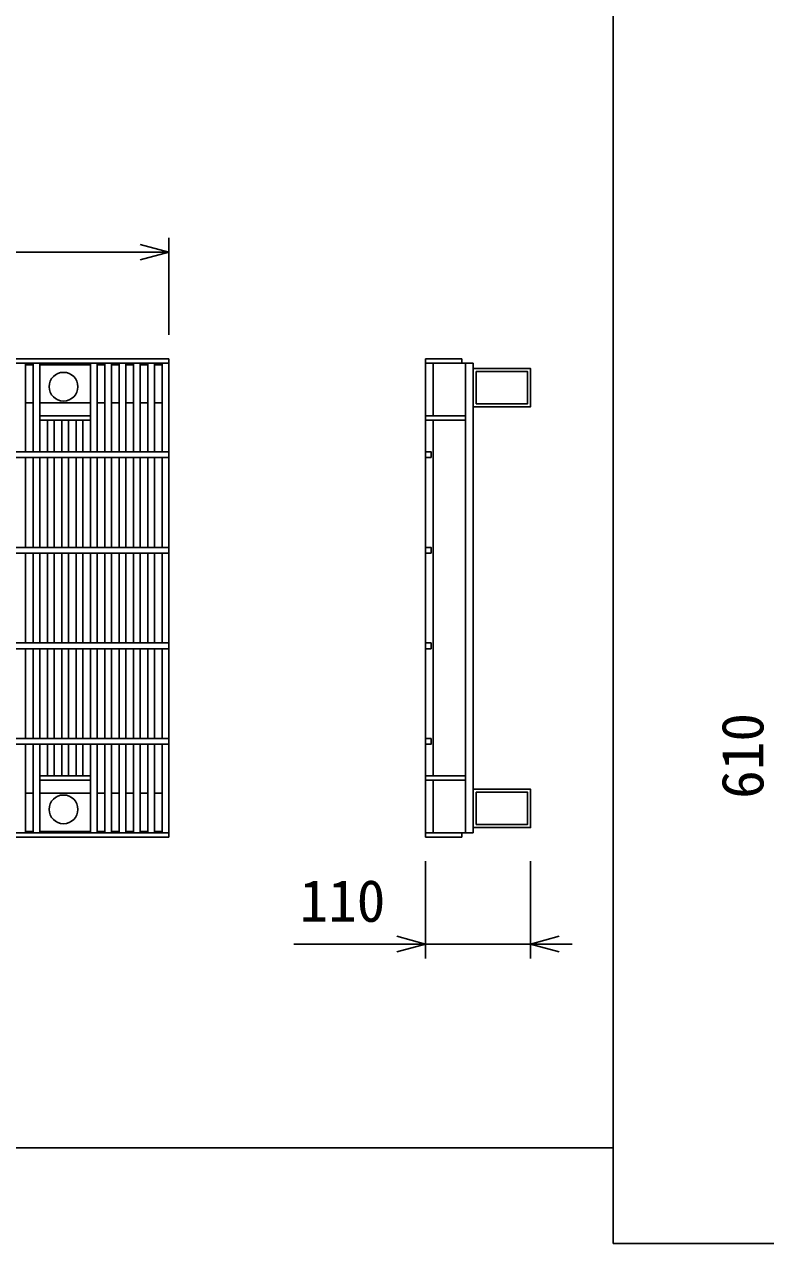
# Model space of a CAD drawing. Units: millimetres, scale not verified. Extents: x -25200 to 25200, y -8910 to 8910.
# Drawn here: x -13778 to -13003, y -5127 to -3852 of the extents above; entities that cross this region are included whole.
import ezdxf
from ezdxf.enums import TextEntityAlignment as Align

# ---------------------------------------------------------------- set-up
doc = ezdxf.new("R2010")
doc.units = ezdxf.units.MM
doc.header["$LTSCALE"] = 30
for name, color, linetype, lineweight in [('0-0_DIM', 7, 'Continuous', 25), ('0-2_HATCH', 6, 'Continuous', 25), ('0-7_TXT', 7, 'Continuous', 25)]:
    doc.layers.add(name, color=color, linetype=linetype, lineweight=lineweight)
doc.styles.add('ＭＳ ゴシック', font='')
doc.styles.get('ＭＳ ゴシック').set_extended_font_data('MS Gothic')

msp = doc.modelspace()

# ---------------------------------------------------------------- linework, layer by layer
at = {"layer": '0-0_DIM'}
for p, q in [((-13627.21, -4176.86), (-13627.21, -4075.27)), ((-13627.21, -4090.27), (-14622.21, -4090.27)), ((-13358.87, -4727.3), (-13358.87, -4828.89)), ((-13248.87, -4727.3), (-13248.87, -4828.89)), ((-13496.48, -4813.89), (-13358.87, -4813.89)), ((-13248.87, -4813.89), (-13358.87, -4813.89)), ((-13248.87, -4813.89), (-13205.4, -4813.89))]:
    msp.add_line(p, q, dxfattribs=at)
for points in [[(-13657.21, -4098.31), (-13627.21, -4090.27), (-13657.21, -4082.23)], [(-13388.87, -4821.93), (-13358.87, -4813.89), (-13388.87, -4805.85)], [(-13218.87, -4805.85), (-13248.87, -4813.89), (-13218.87, -4821.93)]]:
    msp.add_lwpolyline(points, dxfattribs=at)
at = {"layer": '0-2_HATCH'}
for p, q in [((-13627.21, -4202.08), (-14622.21, -4202.08)), ((-13627.21, -4206.58), (-14622.21, -4206.58)), ((-13776.91, -4206.58), (-13776.91, -4299.08)), ((-13768.94, -4206.58), (-13768.94, -4299.08)), ((-13761.94, -4206.58), (-13761.94, -4299.08)), ((-13709.06, -4206.58), (-13709.06, -4299.08)), ((-13702.06, -4206.58), (-13702.06, -4299.08)), ((-13694.09, -4206.58), (-13694.09, -4299.08)), ((-13687.09, -4206.58), (-13687.09, -4299.08)), ((-13679.12, -4206.58), (-13679.12, -4299.08)), ((-13672.12, -4206.58), (-13672.12, -4299.08)), ((-13664.15, -4206.58), (-13664.15, -4299.08)), ((-13657.15, -4206.58), (-13657.15, -4299.08)), ((-13649.18, -4206.58), (-13649.18, -4299.08)), ((-13642.18, -4206.58), (-13642.18, -4299.08)), ((-13634.21, -4206.58), (-13634.21, -4299.08)), ((-13627.21, -4202.08), (-13627.21, -4702.08)), ((-13358.87, -4202.08), (-13358.87, -4702.08)), ((-13358.87, -4206.58), (-13308.87, -4206.58)), ((-13350.87, -4261.58), (-13350.87, -4206.58)), ((-13316.87, -4697.58), (-13316.87, -4206.58)), ((-13308.87, -4697.58), (-13308.87, -4206.58)), ((-13768.94, -4208.08), (-13776.91, -4208.08)), ((-13709.06, -4208.08), (-13761.94, -4208.08)), ((-13694.09, -4208.08), (-13702.06, -4208.08)), ((-13687.09, -4208.08), (-13679.12, -4208.08)), ((-13664.15, -4208.08), (-13672.12, -4208.08)), ((-13649.18, -4208.08), (-13657.15, -4208.08)), ((-13634.21, -4208.08), (-13642.18, -4208.08)), ((-13768.94, -4248.08), (-13776.91, -4248.08)), ((-13709.06, -4248.08), (-13761.94, -4248.08)), ((-13694.09, -4248.08), (-13702.06, -4248.08)), ((-13687.09, -4248.08), (-13679.12, -4248.08)), ((-13664.15, -4248.08), (-13672.12, -4248.08)), ((-13649.18, -4248.08), (-13657.15, -4248.08)), ((-13634.21, -4248.08), (-13642.18, -4248.08)), ((-13709.06, -4261.58), (-13761.94, -4261.58)), ((-13709.06, -4266.08), (-13761.94, -4266.08)), ((-13753.97, -4266.08), (-13753.97, -4299.08)), ((-13746.97, -4266.08), (-13746.97, -4299.08)), ((-13739, -4266.08), (-13739, -4299.08)), ((-13732, -4266.08), (-13732, -4299.08)), ((-13724.03, -4266.08), (-13724.03, -4299.08)), ((-13717.03, -4266.08), (-13717.03, -4299.08)), ((-13358.87, -4261.58), (-13316.87, -4261.58)), ((-13358.87, -4266.08), (-13316.87, -4266.08)), ((-13350.87, -4638.08), (-13350.87, -4266.08)), ((-13627.21, -4299.08), (-14622.21, -4299.08)), ((-14622.21, -4305.08), (-13627.21, -4305.08)), ((-13776.91, -4399.08), (-13776.91, -4305.08)), ((-13768.94, -4399.08), (-13768.94, -4305.08)), ((-13761.94, -4399.08), (-13761.94, -4305.08)), ((-13753.97, -4399.08), (-13753.97, -4305.08)), ((-13746.97, -4399.08), (-13746.97, -4305.08)), ((-13739, -4399.08), (-13739, -4305.08)), ((-13732, -4399.08), (-13732, -4305.08)), ((-13724.03, -4399.08), (-13724.03, -4305.08)), ((-13717.03, -4399.08), (-13717.03, -4305.08)), ((-13709.06, -4399.08), (-13709.06, -4305.08)), ((-13702.06, -4399.08), (-13702.06, -4305.08)), ((-13694.09, -4399.08), (-13694.09, -4305.08)), ((-13687.09, -4399.08), (-13687.09, -4305.08)), ((-13679.12, -4399.08), (-13679.12, -4305.08)), ((-13672.12, -4399.08), (-13672.12, -4305.08)), ((-13664.15, -4399.08), (-13664.15, -4305.08)), ((-13657.15, -4399.08), (-13657.15, -4305.08)), ((-13649.18, -4399.08), (-13649.18, -4305.08)), ((-13642.18, -4399.08), (-13642.18, -4305.08)), ((-13634.21, -4399.08), (-13634.21, -4305.08)), ((-13627.21, -4399.08), (-14622.21, -4399.08)), ((-14622.21, -4405.08), (-13627.21, -4405.08)), ((-13776.91, -4499.08), (-13776.91, -4405.08)), ((-13768.94, -4499.08), (-13768.94, -4405.08)), ((-13761.94, -4499.08), (-13761.94, -4405.08)), ((-13753.97, -4499.08), (-13753.97, -4405.08)), ((-13746.97, -4499.08), (-13746.97, -4405.08)), ((-13739, -4499.08), (-13739, -4405.08)), ((-13732, -4499.08), (-13732, -4405.08)), ((-13724.03, -4499.08), (-13724.03, -4405.08)), ((-13717.03, -4499.08), (-13717.03, -4405.08)), ((-13709.06, -4499.08), (-13709.06, -4405.08)), ((-13702.06, -4499.08), (-13702.06, -4405.08)), ((-13694.09, -4499.08), (-13694.09, -4405.08)), ((-13687.09, -4499.08), (-13687.09, -4405.08)), ((-13679.12, -4499.08), (-13679.12, -4405.08)), ((-13672.12, -4499.08), (-13672.12, -4405.08)), ((-13664.15, -4499.08), (-13664.15, -4405.08)), ((-13657.15, -4499.08), (-13657.15, -4405.08)), ((-13649.18, -4499.08), (-13649.18, -4405.08)), ((-13642.18, -4499.08), (-13642.18, -4405.08)), ((-13634.21, -4499.08), (-13634.21, -4405.08)), ((-13627.21, -4499.08), (-14622.21, -4499.08)), ((-14622.21, -4505.08), (-13627.21, -4505.08)), ((-13776.91, -4599.08), (-13776.91, -4505.08)), ((-13768.94, -4599.08), (-13768.94, -4505.08)), ((-13761.94, -4599.08), (-13761.94, -4505.08)), ((-13753.97, -4599.08), (-13753.97, -4505.08)), ((-13746.97, -4599.08), (-13746.97, -4505.08)), ((-13739, -4599.08), (-13739, -4505.08)), ((-13732, -4599.08), (-13732, -4505.08)), ((-13724.03, -4599.08), (-13724.03, -4505.08)), ((-13717.03, -4599.08), (-13717.03, -4505.08)), ((-13709.06, -4599.08), (-13709.06, -4505.08)), ((-13702.06, -4599.08), (-13702.06, -4505.08)), ((-13694.09, -4599.08), (-13694.09, -4505.08)), ((-13687.09, -4599.08), (-13687.09, -4505.08)), ((-13679.12, -4599.08), (-13679.12, -4505.08)), ((-13672.12, -4599.08), (-13672.12, -4505.08)), ((-13664.15, -4599.08), (-13664.15, -4505.08)), ((-13657.15, -4599.08), (-13657.15, -4505.08)), ((-13649.18, -4599.08), (-13649.18, -4505.08)), ((-13642.18, -4599.08), (-13642.18, -4505.08)), ((-13634.21, -4599.08), (-13634.21, -4505.08)), ((-13627.21, -4599.08), (-14622.21, -4599.08)), ((-14622.21, -4605.08), (-13627.21, -4605.08)), ((-13776.91, -4697.58), (-13776.91, -4605.08)), ((-13768.94, -4697.58), (-13768.94, -4605.08)), ((-13761.94, -4697.58), (-13761.94, -4605.08)), ((-13753.97, -4638.08), (-13753.97, -4605.08)), ((-13746.97, -4638.08), (-13746.97, -4605.08)), ((-13739, -4638.08), (-13739, -4605.08)), ((-13732, -4638.08), (-13732, -4605.08)), ((-13724.03, -4638.08), (-13724.03, -4605.08)), ((-13717.03, -4638.08), (-13717.03, -4605.08)), ((-13709.06, -4697.58), (-13709.06, -4605.08)), ((-13702.06, -4697.58), (-13702.06, -4605.08)), ((-13694.09, -4697.58), (-13694.09, -4605.08)), ((-13687.09, -4605.08), (-13687.09, -4697.58)), ((-13679.12, -4697.58), (-13679.12, -4605.08)), ((-13672.12, -4697.58), (-13672.12, -4605.08)), ((-13664.15, -4697.58), (-13664.15, -4605.08)), ((-13657.15, -4697.58), (-13657.15, -4605.08)), ((-13649.18, -4697.58), (-13649.18, -4605.08)), ((-13642.18, -4697.58), (-13642.18, -4605.08)), ((-13634.21, -4697.58), (-13634.21, -4605.08)), ((-13761.94, -4638.08), (-13709.06, -4638.08)), ((-13358.87, -4638.08), (-13316.87, -4638.08)), ((-13709.06, -4642.58), (-13761.94, -4642.58)), ((-13358.87, -4642.58), (-13316.87, -4642.58)), ((-13350.87, -4697.58), (-13350.87, -4642.58)), ((-13768.94, -4656.08), (-13776.91, -4656.08)), ((-13709.06, -4656.08), (-13761.94, -4656.08)), ((-13694.09, -4656.08), (-13702.06, -4656.08)), ((-13687.09, -4656.08), (-13679.12, -4656.08)), ((-13664.15, -4656.08), (-13672.12, -4656.08)), ((-13649.18, -4656.08), (-13657.15, -4656.08)), ((-13634.21, -4656.08), (-13642.18, -4656.08)), ((-13627.21, -4697.58), (-14622.21, -4697.58)), ((-13627.21, -4702.08), (-14622.21, -4702.08)), ((-13768.94, -4696.08), (-13776.91, -4696.08)), ((-13709.06, -4696.08), (-13761.94, -4696.08)), ((-13694.09, -4696.08), (-13702.06, -4696.08)), ((-13687.09, -4696.08), (-13679.12, -4696.08)), ((-13664.15, -4696.08), (-13672.12, -4696.08)), ((-13649.18, -4696.08), (-13657.15, -4696.08)), ((-13634.21, -4696.08), (-13642.18, -4696.08)), ((-13358.87, -4697.58), (-13308.87, -4697.58))]:
    msp.add_line(p, q, dxfattribs=at)
for points in [[(-13358.87, -4202.08), (-13320.87, -4202.08), (-13320.87, -4206.58)], [(-13358.87, -4299.08), (-13352.87, -4299.08), (-13352.87, -4305.08), (-13358.87, -4305.08)], [(-13358.87, -4399.08), (-13352.87, -4399.08), (-13352.87, -4405.08), (-13358.87, -4405.08)], [(-13358.87, -4499.08), (-13352.87, -4499.08), (-13352.87, -4505.08), (-13358.87, -4505.08)], [(-13358.87, -4599.08), (-13352.87, -4599.08), (-13352.87, -4605.08), (-13358.87, -4605.08)], [(-13358.87, -4702.08), (-13320.87, -4702.08), (-13320.87, -4697.58)]]:
    msp.add_lwpolyline(points, dxfattribs=at)
for points in [[(-13308.87, -4212.08), (-13248.87, -4212.08), (-13248.87, -4252.08), (-13308.87, -4252.08)], [(-13305.67, -4215.28), (-13252.07, -4215.28), (-13252.07, -4248.88), (-13305.67, -4248.88)], [(-13308.87, -4692.08), (-13248.87, -4692.08), (-13248.87, -4652.08), (-13308.87, -4652.08)], [(-13305.67, -4688.88), (-13252.07, -4688.88), (-13252.07, -4655.28), (-13305.67, -4655.28)]]:
    msp.add_lwpolyline(points, close=True, dxfattribs=at)
for centre in [(-13737.21, -4231.08), (-13737.21, -4673.08)]:
    msp.add_circle(centre, 15, dxfattribs=at)
at = {"layer": '0-7_TXT'}
for points in [[(-14962.38, -5027.21), (-13162.38, -5027.21), (-13162.38, -2577.21), (-14962.38, -2577.21)], [(-13162.38, -5127.21), (-11362.38, -5127.21), (-11362.38, -2577.21), (-13162.38, -2577.21)]]:
    msp.add_lwpolyline(points, close=True, dxfattribs=at)

# ---------------------------------------------------------------- texts
at = {"layer": '0-0_DIM', "style": 'ＭＳ ゴシック'}
msp.add_text('610', height=43.99, rotation=90, dxfattribs=at).set_placement((-12992.21, -4662.08), align=Align.BOTTOM_LEFT)
msp.add_text('110', height=43.99, dxfattribs=at).set_placement((-13490.51, -4803.89), align=Align.BOTTOM_LEFT)

doc.saveas('drawing.dxf')
